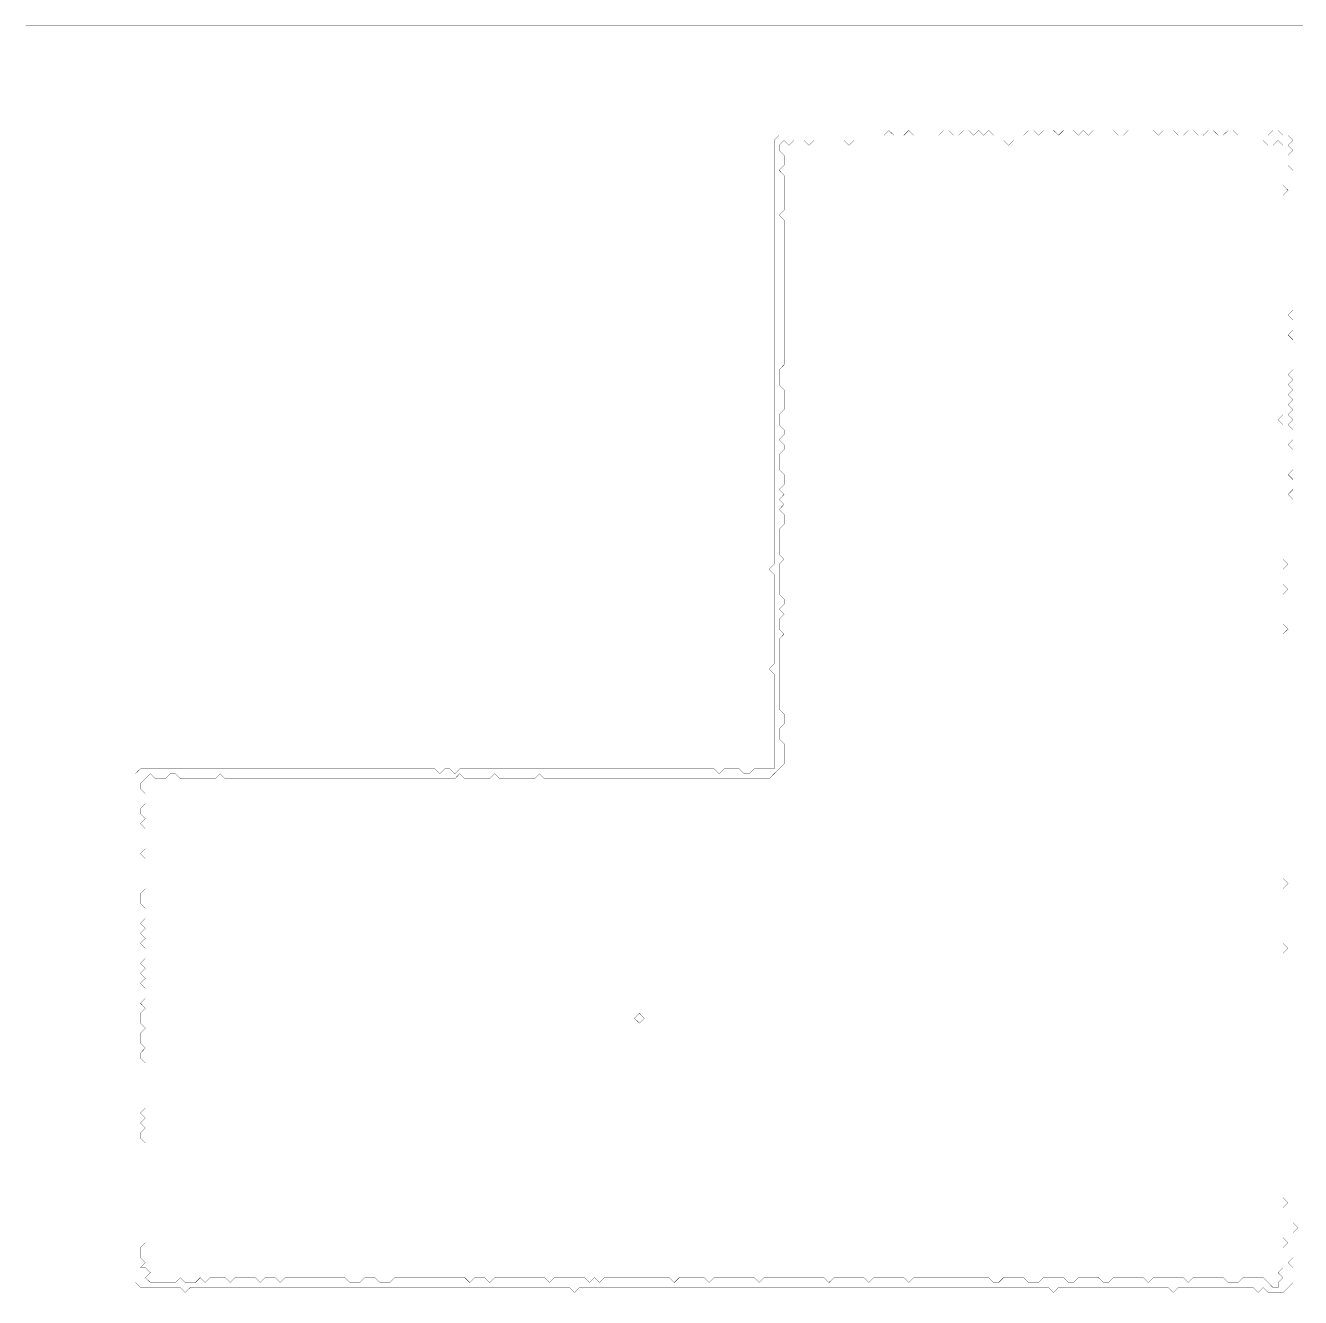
# Model space of a CAD drawing. Header units: metres. Extents: x 0 to 5132, y -5132 to 0.
# Drawn here: x 0 to 2566, y -2561 to 0 of the extents above; entities that cross this region are included whole.
import ezdxf

# ---------------------------------------------------------------- set-up
doc = ezdxf.new("R2010")
doc.units = ezdxf.units.M
doc.layers.add('conductor', color=1, linetype='Continuous')
doc.layers.add('substrate', color=5, linetype='Continuous')

msp = doc.modelspace()

# ---------------------------------------------------------------- linework, layer by layer
at = {"layer": 'conductor', "const_width": 0.5}
for points in [[(1526.5, -231), (1516.5, -241), (1516.5, -251.1), (1526.5, -261.1), (1526.5, -271.2), (1526.5, -281.2), (1516.5, -291.2), (1526.5, -301.3), (1526.5, -311.3), (1526.5, -321.4), (1526.5, -331.4), (1526.5, -341.5), (1526.5, -351.5), (1526.5, -361.5), (1526.5, -371.6), (1516.5, -381.6), (1526.5, -391.7), (1526.5, -401.7), (1526.5, -411.8), (1526.5, -421.8), (1526.5, -431.8), (1526.5, -441.9), (1526.5, -451.9), (1526.5, -462), (1526.5, -472), (1526.5, -482.1), (1526.5, -492.1), (1526.5, -502.1), (1526.5, -512.2), (1526.5, -522.2), (1526.5, -532.3), (1526.5, -542.3), (1526.5, -552.4), (1526.5, -562.4), (1526.5, -572.4), (1526.5, -582.5), (1526.5, -592.5), (1526.5, -602.6), (1526.5, -612.6), (1526.5, -622.7), (1526.5, -632.7), (1526.5, -642.8), (1526.5, -652.8), (1526.5, -662.8), (1526.5, -672.9), (1526.5, -682.9), (1516.5, -693), (1516.5, -703), (1516.5, -713.1), (1516.5, -723.1), (1526.5, -733.1), (1526.5, -743.2), (1526.5, -753.2), (1526.5, -763.3), (1526.5, -773.3), (1516.5, -783.4), (1516.5, -793.4), (1516.5, -803.4), (1526.5, -813.5), (1526.5, -823.5), (1516.5, -833.6), (1526.5, -843.6), (1526.5, -853.7), (1516.5, -863.7), (1516.5, -873.7), (1516.5, -883.8), (1516.5, -893.8), (1526.5, -903.9), (1526.5, -913.9), (1526.5, -924), (1516.5, -934), (1526.5, -944), (1516.5, -954.1), (1526.5, -964.1), (1516.5, -974.2), (1526.5, -984.2), (1526.5, -994.3), (1526.5, -1004.3), (1516.5, -1014.3), (1516.5, -1024.4), (1516.5, -1034.4), (1516.5, -1044.5), (1516.5, -1054.5), (1516.5, -1064.6), (1526.5, -1074.6), (1516.5, -1084.6), (1516.5, -1094.7), (1516.5, -1104.7), (1516.5, -1114.8), (1516.5, -1124.8), (1516.5, -1134.9), (1516.5, -1144.9), (1526.5, -1154.9), (1526.5, -1165), (1516.5, -1175), (1526.5, -1185.1), (1516.5, -1195.1), (1516.5, -1205.2), (1516.5, -1215.2), (1526.5, -1225.2), (1516.5, -1235.3), (1516.5, -1245.3), (1516.5, -1255.4), (1516.5, -1265.4), (1516.5, -1275.5), (1516.5, -1285.5), (1516.5, -1295.5), (1516.5, -1305.6), (1516.5, -1315.6), (1516.5, -1325.7), (1516.5, -1335.7), (1516.5, -1345.8), (1516.5, -1355.8), (1516.5, -1365.8), (1516.5, -1375.9), (1526.5, -1385.9), (1526.5, -1396), (1526.5, -1406), (1516.5, -1416.1), (1516.5, -1426.1), (1516.5, -1436.1), (1526.5, -1446.2), (1526.5, -1456.2), (1526.5, -1466.3), (1526.5, -1476.3), (1526.5, -1486.4), (1516.5, -1496.4), (1506.4, -1506.4), (1496.4, -1516.5), (1486.4, -1516.5), (1476.3, -1516.5), (1466.3, -1516.5), (1456.2, -1516.5), (1446.2, -1516.5), (1436.1, -1516.5), (1426.1, -1516.5), (1416.1, -1516.5), (1406, -1516.5), (1396, -1516.5), (1385.9, -1516.5), (1375.9, -1516.5), (1365.8, -1516.5), (1355.8, -1516.5), (1345.8, -1516.5), (1335.7, -1516.5), (1325.7, -1516.5), (1315.6, -1516.5), (1305.6, -1516.5), (1295.5, -1516.5), (1285.5, -1516.5), (1275.5, -1516.5), (1265.4, -1516.5), (1255.4, -1516.5), (1245.3, -1516.5), (1235.3, -1516.5), (1225.2, -1516.5), (1215.2, -1516.5), (1205.2, -1516.5), (1195.1, -1516.5), (1185.1, -1516.5), (1175, -1516.5), (1165, -1516.5), (1154.9, -1516.5), (1144.9, -1516.5), (1134.9, -1516.5), (1124.8, -1516.5), (1114.8, -1516.5), (1104.7, -1516.5), (1094.7, -1516.5), (1084.6, -1516.5), (1074.6, -1516.5), (1064.6, -1516.5), (1054.5, -1516.5), (1044.5, -1516.5), (1034.4, -1506.4), (1024.4, -1516.5), (1014.3, -1516.5), (1004.3, -1516.5), (994.3, -1516.5), (984.2, -1516.5), (974.2, -1516.5), (964.1, -1516.5), (954.1, -1516.5), (944, -1506.4), (934, -1516.5), (924, -1516.5), (913.9, -1516.5), (903.9, -1516.5), (893.8, -1516.5), (883.8, -1516.5), (873.7, -1506.4), (863.7, -1516.5), (853.7, -1516.5), (843.6, -1516.5), (833.6, -1516.5), (823.5, -1516.5), (813.5, -1516.5), (803.4, -1516.5), (793.4, -1516.5), (783.4, -1516.5), (773.3, -1516.5), (763.3, -1516.5), (753.2, -1516.5), (743.2, -1516.5), (733.1, -1516.5), (723.1, -1516.5), (713.1, -1516.5), (703, -1516.5), (693, -1516.5), (682.9, -1516.5), (672.9, -1516.5), (662.8, -1516.5), (652.8, -1516.5), (642.8, -1516.5), (632.7, -1516.5), (622.7, -1516.5), (612.6, -1516.5), (602.6, -1516.5), (592.5, -1516.5), (582.5, -1516.5), (572.4, -1516.5), (562.4, -1516.5), (552.4, -1516.5), (542.3, -1516.5), (532.3, -1516.5), (522.2, -1516.5), (512.2, -1516.5), (502.1, -1516.5), (492.1, -1516.5), (482.1, -1516.5), (472, -1516.5), (462, -1516.5), (451.9, -1516.5), (441.9, -1516.5), (431.8, -1516.5), (421.8, -1516.5), (411.8, -1516.5), (401.7, -1516.5), (391.7, -1506.4), (381.6, -1516.5), (371.6, -1516.5), (361.5, -1516.5), (351.5, -1516.5), (341.5, -1516.5), (331.4, -1516.5), (321.4, -1516.5), (311.3, -1516.5), (301.3, -1506.4), (291.2, -1506.4), (281.2, -1516.5), (271.2, -1516.5), (261.1, -1516.5), (251.1, -1506.4), (241, -1516.5), (231, -1526.5), (231, -1536.6), (241, -1546.6), (241, -1556.7), (241, -1566.7), (231, -1576.7), (231, -1586.8), (241, -1596.8), (231, -1606.9), (241, -1616.9), (241, -1627), (241, -1637), (241, -1647), (241, -1657.1), (231, -1667.1), (241, -1677.2), (241, -1687.2), (241, -1697.3), (241, -1707.3), (241, -1717.3), (241, -1727.4), (241, -1737.4), (231, -1747.5), (231, -1757.5), (231, -1767.6), (241, -1777.6), (241, -1787.6), (241, -1797.7), (231, -1807.7), (241, -1817.8), (231, -1827.8), (241, -1837.9), (231, -1847.9), (241, -1857.9), (241, -1868), (241, -1878), (231, -1888.1), (241, -1898.1), (231, -1908.2), (241, -1918.2), (231, -1928.2), (241, -1938.3), (241, -1948.3), (241, -1958.4), (231, -1968.4), (241, -1978.5), (231, -1988.5), (231, -1998.6), (231, -2008.6), (241, -2018.6), (231, -2028.7), (231, -2038.7), (231, -2048.8), (241, -2058.8), (231, -2068.9), (231, -2078.9), (241, -2088.9), (241, -2099), (241, -2109), (241, -2119.1), (241, -2129.1), (241, -2139.2), (241, -2149.2), (241, -2159.2), (241, -2169.3), (241, -2179.3), (231, -2189.4), (241, -2199.4), (231, -2209.5), (241, -2219.5), (231, -2229.5), (231, -2239.6), (241, -2249.6), (241, -2259.7), (241, -2269.7), (241, -2279.8), (241, -2289.8), (241, -2299.8), (241, -2309.9), (241, -2319.9), (241, -2330), (241, -2340), (241, -2350.1), (241, -2360.1), (241, -2370.1), (241, -2380.2), (241, -2390.2), (241, -2400.3), (241, -2410.3), (241, -2420.4), (241, -2430.4), (241, -2440.4), (241, -2450.5), (231, -2460.5), (231, -2470.6), (231, -2480.6), (241, -2490.7), (231, -2500.7), (241, -2500.7), (251.1, -2510.7), (241, -2520.8), (251.1, -2530.8), (261.1, -2530.8), (271.2, -2530.8), (281.2, -2530.8), (291.2, -2530.8), (301.3, -2530.8), (311.3, -2520.8), (321.4, -2530.8), (331.4, -2530.8), (341.5, -2530.8), (351.5, -2520.8), (361.5, -2530.8), (371.6, -2520.8), (381.6, -2520.8), (391.7, -2520.8), (401.7, -2520.8), (411.8, -2530.8), (421.8, -2520.8), (431.8, -2520.8), (441.9, -2520.8), (451.9, -2520.8), (462, -2520.8), (472, -2530.8), (482.1, -2520.8), (492.1, -2520.8), (502.1, -2520.8), (512.2, -2530.8), (522.2, -2520.8), (532.3, -2520.8), (542.3, -2520.8), (552.4, -2520.8), (562.4, -2520.8), (572.4, -2520.8), (582.5, -2520.8), (592.5, -2520.8), (602.6, -2520.8), (612.6, -2520.8), (622.7, -2520.8), (632.7, -2520.8), (642.8, -2520.8), (652.8, -2530.8), (662.8, -2530.8), (672.9, -2530.8), (682.9, -2520.8), (693, -2520.8), (703, -2520.8), (713.1, -2530.8), (723.1, -2530.8), (733.1, -2530.8), (743.2, -2520.8), (753.2, -2520.8), (763.3, -2520.8), (773.3, -2520.8), (783.4, -2520.8), (793.4, -2520.8), (803.4, -2520.8), (813.5, -2520.8), (823.5, -2520.8), (833.6, -2520.8), (843.6, -2520.8), (853.7, -2520.8), (863.7, -2520.8), (873.7, -2520.8), (883.8, -2520.8), (893.8, -2530.8), (903.9, -2520.8), (913.9, -2520.8), (924, -2520.8), (934, -2530.8), (944, -2520.8), (954.1, -2520.8), (964.1, -2520.8), (974.2, -2520.8), (984.2, -2520.8), (994.3, -2520.8), (1004.3, -2520.8), (1014.3, -2520.8), (1024.4, -2520.8), (1034.4, -2520.8), (1044.5, -2520.8), (1054.5, -2530.8), (1064.6, -2520.8), (1074.6, -2520.8), (1084.6, -2520.8), (1094.7, -2520.8), (1104.7, -2520.8), (1114.8, -2520.8), (1124.8, -2520.8), (1134.9, -2530.8), (1144.9, -2520.8), (1154.9, -2530.8), (1165, -2520.8), (1175, -2520.8), (1185.1, -2520.8), (1195.1, -2520.8), (1205.2, -2520.8), (1215.2, -2520.8), (1225.2, -2520.8), (1235.3, -2520.8), (1245.3, -2520.8), (1255.4, -2520.8), (1265.4, -2520.8), (1275.5, -2520.8), (1285.5, -2520.8), (1295.5, -2520.8), (1305.6, -2530.8), (1315.6, -2520.8), (1325.7, -2520.8), (1335.7, -2520.8), (1345.8, -2520.8), (1355.8, -2520.8), (1365.8, -2520.8), (1375.9, -2530.8), (1385.9, -2520.8), (1396, -2520.8), (1406, -2520.8), (1416.1, -2520.8), (1426.1, -2520.8), (1436.1, -2520.8), (1446.2, -2520.8), (1456.2, -2520.8), (1466.3, -2520.8), (1476.3, -2530.8), (1486.4, -2520.8), (1496.4, -2520.8), (1506.4, -2520.8), (1516.5, -2520.8), (1526.5, -2520.8), (1536.6, -2520.8), (1546.6, -2520.8), (1556.7, -2520.8), (1566.7, -2520.8), (1576.7, -2520.8), (1586.8, -2520.8), (1596.8, -2520.8), (1606.9, -2520.8), (1616.9, -2530.8), (1627, -2520.8), (1637, -2520.8), (1647, -2520.8), (1657.1, -2520.8), (1667.1, -2520.8), (1677.2, -2520.8), (1687.2, -2520.8), (1697.3, -2530.8), (1707.3, -2520.8), (1717.3, -2520.8), (1727.4, -2520.8), (1737.4, -2520.8), (1747.5, -2520.8), (1757.5, -2520.8), (1767.6, -2520.8), (1777.6, -2530.8), (1787.6, -2520.8), (1797.7, -2520.8), (1807.7, -2520.8), (1817.8, -2520.8), (1827.8, -2520.8), (1837.9, -2520.8), (1847.9, -2520.8), (1857.9, -2520.8), (1868, -2520.8), (1878, -2520.8), (1888.1, -2520.8), (1898.1, -2520.8), (1908.2, -2520.8), (1918.2, -2520.8), (1928.2, -2520.8), (1938.3, -2520.8), (1948.3, -2530.8), (1958.4, -2530.8), (1968.4, -2520.8), (1978.5, -2520.8), (1988.5, -2520.8), (1998.6, -2520.8), (2008.6, -2520.8), (2018.6, -2530.8), (2028.7, -2530.8), (2038.7, -2530.8), (2048.8, -2520.8), (2058.8, -2520.8), (2068.9, -2520.8), (2078.9, -2520.8), (2088.9, -2520.8), (2099, -2530.8), (2109, -2530.8), (2119.1, -2520.8), (2129.1, -2520.8), (2139.2, -2520.8), (2149.2, -2520.8), (2159.2, -2520.8), (2169.3, -2530.8), (2179.3, -2530.8), (2189.4, -2520.8), (2199.4, -2520.8), (2209.5, -2520.8), (2219.5, -2520.8), (2229.5, -2520.8), (2239.6, -2520.8), (2249.6, -2520.8), (2259.7, -2530.8), (2269.7, -2520.8), (2279.8, -2520.8), (2289.8, -2520.8), (2299.8, -2520.8), (2309.9, -2520.8), (2319.9, -2520.8), (2330, -2520.8), (2340, -2530.8), (2350.1, -2520.8), (2360.1, -2520.8), (2370.1, -2520.8), (2380.2, -2520.8), (2390.2, -2520.8), (2400.3, -2520.8), (2410.3, -2520.8), (2420.4, -2530.8), (2430.4, -2530.8), (2440.4, -2530.8), (2450.5, -2520.8), (2460.5, -2520.8), (2470.6, -2520.8), (2480.6, -2520.8), (2490.7, -2520.8), (2500.7, -2530.8), (2510.7, -2540.9), (2520.8, -2540.9), (2520.8, -2530.8), (2530.8, -2520.8), (2520.8, -2510.7), (2530.8, -2500.7), (2530.8, -2490.7), (2530.8, -2480.6), (2530.8, -2470.6), (2530.8, -2460.5), (2540.9, -2450.5), (2530.8, -2440.4), (2530.8, -2430.4), (2530.8, -2420.4), (2530.8, -2410.3), (2530.8, -2400.3), (2530.8, -2390.2), (2530.8, -2380.2), (2540.9, -2370.1), (2530.8, -2360.1), (2530.8, -2350.1), (2530.8, -2340), (2530.8, -2330), (2530.8, -2319.9), (2530.8, -2309.9), (2530.8, -2299.8), (2530.8, -2289.8), (2530.8, -2279.8), (2530.8, -2269.7), (2530.8, -2259.7), (2530.8, -2249.6), (2530.8, -2239.6), (2530.8, -2229.5), (2530.8, -2219.5), (2530.8, -2209.5), (2530.8, -2199.4), (2530.8, -2189.4), (2530.8, -2179.3), (2530.8, -2169.3), (2530.8, -2159.2), (2530.8, -2149.2), (2530.8, -2139.2), (2530.8, -2129.1), (2530.8, -2119.1), (2530.8, -2109), (2530.8, -2099), (2530.8, -2088.9), (2530.8, -2078.9), (2530.8, -2068.9), (2530.8, -2058.8), (2530.8, -2048.8), (2530.8, -2038.7), (2530.8, -2028.7), (2530.8, -2018.6), (2530.8, -2008.6), (2530.8, -1998.6), (2530.8, -1988.5), (2530.8, -1978.5), (2530.8, -1968.4), (2530.8, -1958.4), (2530.8, -1948.3), (2530.8, -1938.3), (2530.8, -1928.2), (2530.8, -1918.2), (2530.8, -1908.2), (2530.8, -1898.1), (2530.8, -1888.1), (2530.8, -1878), (2530.8, -1868), (2540.9, -1857.9), (2530.8, -1847.9), (2530.8, -1837.9), (2530.8, -1827.8), (2530.8, -1817.8), (2530.8, -1807.7), (2530.8, -1797.7), (2530.8, -1787.6), (2530.8, -1777.6), (2530.8, -1767.6), (2530.8, -1757.5), (2530.8, -1747.5), (2530.8, -1737.4), (2540.9, -1727.4), (2530.8, -1717.3), (2530.8, -1707.3), (2530.8, -1697.3), (2530.8, -1687.2), (2530.8, -1677.2), (2530.8, -1667.1), (2530.8, -1657.1), (2530.8, -1647), (2530.8, -1637), (2530.8, -1627), (2530.8, -1616.9), (2530.8, -1606.9), (2530.8, -1596.8), (2530.8, -1586.8), (2530.8, -1576.7), (2530.8, -1566.7), (2530.8, -1556.7), (2530.8, -1546.6), (2530.8, -1536.6), (2530.8, -1526.5), (2530.8, -1516.5), (2530.8, -1506.4), (2530.8, -1496.4), (2530.8, -1486.4), (2530.8, -1476.3), (2530.8, -1466.3), (2530.8, -1456.2), (2530.8, -1446.2), (2530.8, -1436.1), (2530.8, -1426.1), (2530.8, -1416.1), (2530.8, -1406), (2530.8, -1396), (2530.8, -1385.9), (2530.8, -1375.9), (2530.8, -1365.8), (2530.8, -1355.8), (2530.8, -1345.8), (2530.8, -1335.7), (2530.8, -1325.7), (2530.8, -1315.6), (2530.8, -1305.6), (2530.8, -1295.5), (2530.8, -1285.5), (2530.8, -1275.5), (2530.8, -1265.4), (2530.8, -1255.4), (2530.8, -1245.3), (2530.8, -1235.3), (2530.8, -1225.2), (2540.9, -1215.2), (2530.8, -1205.2), (2530.8, -1195.1), (2530.8, -1185.1), (2530.8, -1175), (2530.8, -1165), (2530.8, -1154.9), (2530.8, -1144.9), (2540.9, -1134.9), (2530.8, -1124.8), (2530.8, -1114.8), (2530.8, -1104.7), (2530.8, -1094.7), (2540.9, -1084.6), (2530.8, -1074.6), (2530.8, -1064.6), (2530.8, -1054.5), (2530.8, -1044.5), (2530.8, -1034.4), (2530.8, -1024.4), (2530.8, -1014.3), (2530.8, -1004.3), (2530.8, -994.3), (2530.8, -984.2), (2530.8, -974.2), (2530.8, -964.1), (2530.8, -954.1), (2530.8, -944), (2530.8, -934), (2530.8, -924), (2530.8, -913.9), (2530.8, -903.9), (2530.8, -893.8), (2530.8, -883.8), (2530.8, -873.7), (2530.8, -863.7), (2530.8, -853.7), (2530.8, -843.6), (2530.8, -833.6), (2530.8, -823.5), (2530.8, -813.5), (2530.8, -803.4), (2520.8, -793.4), (2530.8, -783.4), (2530.8, -773.3), (2530.8, -763.3), (2530.8, -753.2), (2530.8, -743.2), (2530.8, -733.1), (2530.8, -723.1), (2530.8, -713.1), (2530.8, -703), (2530.8, -693), (2530.8, -682.9), (2530.8, -672.9), (2530.8, -662.8), (2530.8, -652.8), (2530.8, -642.8), (2530.8, -632.7), (2530.8, -622.7), (2530.8, -612.6), (2530.8, -602.6), (2530.8, -592.5), (2530.8, -582.5), (2530.8, -572.4), (2530.8, -562.4), (2530.8, -552.4), (2530.8, -542.3), (2530.8, -532.3), (2530.8, -522.2), (2530.8, -512.2), (2530.8, -502.1), (2530.8, -492.1), (2530.8, -482.1), (2530.8, -472), (2530.8, -462), (2530.8, -451.9), (2530.8, -441.9), (2530.8, -431.8), (2530.8, -421.8), (2530.8, -411.8), (2530.8, -401.7), (2530.8, -391.7), (2530.8, -381.6), (2530.8, -371.6), (2530.8, -361.5), (2530.8, -351.5), (2530.8, -341.5), (2540.9, -331.4), (2530.8, -321.4), (2530.8, -311.3), (2530.8, -301.3), (2530.8, -291.2), (2530.8, -281.2), (2530.8, -271.2), (2530.8, -261.1), (2530.8, -251.1), (2530.8, -241), (2520.8, -231), (2510.7, -241), (2500.7, -241), (2490.7, -231), (2480.6, -231), (2470.6, -231), (2460.5, -231), (2450.5, -231), (2440.4, -231), (2430.4, -231), (2420.4, -231), (2410.3, -231), (2400.3, -231), (2390.2, -231), (2380.2, -231), (2370.1, -231), (2360.1, -231), (2350.1, -231), (2340, -231), (2330, -231), (2319.9, -231), (2309.9, -231), (2299.8, -231), (2289.8, -231), (2279.8, -231), (2269.7, -231), (2259.7, -231), (2249.6, -231), (2239.6, -231), (2229.5, -231), (2219.5, -231), (2209.5, -231), (2199.4, -231), (2189.4, -231), (2179.3, -231), (2169.3, -231), (2159.2, -231), (2149.2, -231), (2139.2, -231), (2129.1, -231), (2119.1, -231), (2109, -231), (2099, -231), (2088.9, -231), (2078.9, -231), (2068.9, -231), (2058.8, -231), (2048.8, -231), (2038.7, -231), (2028.7, -231), (2018.6, -231), (2008.6, -231), (1998.6, -231), (1988.5, -231), (1978.5, -241), (1968.4, -231), (1958.4, -231), (1948.3, -231), (1938.3, -231), (1928.2, -231), (1918.2, -231), (1908.2, -231), (1898.1, -231), (1888.1, -231), (1878, -231), (1868, -231), (1857.9, -231), (1847.9, -231), (1837.9, -231), (1827.8, -231), (1817.8, -231), (1807.7, -231), (1797.7, -231), (1787.6, -231), (1777.6, -231), (1767.6, -231), (1757.5, -231), (1747.5, -231), (1737.4, -231), (1727.4, -231), (1717.3, -231), (1707.3, -231), (1697.3, -231), (1687.2, -231), (1677.2, -231), (1667.1, -231), (1657.1, -241), (1647, -231), (1637, -231), (1627, -231), (1616.9, -231), (1606.9, -231), (1596.8, -231), (1586.8, -231), (1576.7, -241), (1566.7, -231), (1556.7, -231), (1546.6, -231), (1536.6, -241)], [(1225.2, -1998.6), (1235.3, -1988.5), (1245.3, -1998.6), (1235.3, -2008.6)]]:
    msp.add_lwpolyline(points, close=True, dxfattribs=at)
at = {"layer": 'substrate', "const_width": 0.5}
msp.add_lwpolyline([(2571, 0), (2561, 0), (2550.9, 0), (2540.9, 0), (2530.8, 0), (2520.8, 0), (2510.7, 0), (2500.7, 0), (2490.7, 0), (2480.6, 0), (2470.6, 0), (2460.5, 0), (2450.5, 0), (2440.4, 0), (2430.4, 0), (2420.4, 0), (2410.3, 0), (2400.3, 0), (2390.2, 0), (2380.2, 0), (2370.1, 0), (2360.1, 0), (2350.1, 0), (2340, 0), (2330, 0), (2319.9, 0), (2309.9, 0), (2299.8, 0), (2289.8, 0), (2279.8, 0), (2269.7, 0), (2259.7, 0), (2249.6, 0), (2239.6, 0), (2229.5, 0), (2219.5, 0), (2209.5, 0), (2199.4, 0), (2189.4, 0), (2179.3, 0), (2169.3, 0), (2159.2, 0), (2149.2, 0), (2139.2, 0), (2129.1, 0), (2119.1, 0), (2109, 0), (2099, 0), (2088.9, 0), (2078.9, 0), (2068.9, 0), (2058.8, 0), (2048.8, 0), (2038.7, 0), (2028.7, 0), (2018.6, 0), (2008.6, 0), (1998.6, 0), (1988.5, 0), (1978.5, 0), (1968.4, 0), (1958.4, 0), (1948.3, 0), (1938.3, 0), (1928.2, 0), (1918.2, 0), (1908.2, 0), (1898.1, 0), (1888.1, 0), (1878, 0), (1868, 0), (1857.9, 0), (1847.9, 0), (1837.9, 0), (1827.8, 0), (1817.8, 0), (1807.7, 0), (1797.7, 0), (1787.6, 0), (1777.6, 0), (1767.6, 0), (1757.5, 0), (1747.5, 0), (1737.4, 0), (1727.4, 0), (1717.3, 0), (1707.3, 0), (1697.3, 0), (1687.2, 0), (1677.2, 0), (1667.1, 0), (1657.1, 0), (1647, 0), (1637, 0), (1627, 0), (1616.9, 0), (1606.9, 0), (1596.8, 0), (1586.8, 0), (1576.7, 0), (1566.7, 0), (1556.7, 0), (1546.6, 0), (1536.6, 0), (1526.5, 0), (1516.5, 0), (1506.4, 0), (1496.4, 0), (1486.4, 0), (1476.3, 0), (1466.3, 0), (1456.2, 0), (1446.2, 0), (1436.1, 0), (1426.1, 0), (1416.1, 0), (1406, 0), (1396, 0), (1385.9, 0), (1375.9, 0), (1365.8, 0), (1355.8, 0), (1345.8, 0), (1335.7, 0), (1325.7, 0), (1315.6, 0), (1305.6, 0), (1295.5, 0), (1285.5, 0), (1275.5, 0), (1265.4, 0), (1255.4, 0), (1245.3, 0), (1235.3, 0), (1225.2, 0), (1215.2, 0), (1205.2, 0), (1195.1, 0), (1185.1, 0), (1175, 0), (1165, 0), (1154.9, 0), (1144.9, 0), (1134.9, 0), (1124.8, 0), (1114.8, 0), (1104.7, 0), (1094.7, 0), (1084.6, 0), (1074.6, 0), (1064.6, 0), (1054.5, 0), (1044.5, 0), (1034.4, 0), (1024.4, 0), (1014.3, 0), (1004.3, 0), (994.3, 0), (984.2, 0), (974.2, 0), (964.1, 0), (954.1, 0), (944, 0), (934, 0), (924, 0), (913.9, 0), (903.9, 0), (893.8, 0), (883.8, 0), (873.7, 0), (863.7, 0), (853.7, 0), (843.6, 0), (833.6, 0), (823.5, 0), (813.5, 0), (803.4, 0), (793.4, 0), (783.4, 0), (773.3, 0), (763.3, 0), (753.2, 0), (743.2, 0), (733.1, 0), (723.1, 0), (713.1, 0), (703, 0), (693, 0), (682.9, 0), (672.9, 0), (662.8, 0), (652.8, 0), (642.8, 0), (632.7, 0), (622.7, 0), (612.6, 0), (602.6, 0), (592.5, 0), (582.5, 0), (572.4, 0), (562.4, 0), (552.4, 0), (542.3, 0), (532.3, 0), (522.2, 0), (512.2, 0), (502.1, 0), (492.1, 0), (482.1, 0), (472, 0), (462, 0), (451.9, 0), (441.9, 0), (431.8, 0), (421.8, 0), (411.8, 0), (401.7, 0), (391.7, 0), (381.6, 0), (371.6, 0), (361.5, 0), (351.5, 0), (341.5, 0), (331.4, 0), (321.4, 0), (311.3, 0), (301.3, 0), (291.2, 0), (281.2, 0), (271.2, 0), (261.1, 0), (251.1, 0), (241, 0), (231, 0), (220.9, 0), (210.9, 0), (200.9, 0), (190.8, 0), (180.8, 0), (170.7, 0), (160.7, 0), (150.6, 0), (140.6, 0), (130.6, 0), (120.5, 0), (110.5, 0), (100.4, 0), (90.4, 0), (80.3, 0), (70.3, 0), (60.3, 0), (50.2, 0), (40.2, 0), (30.1, 0), (20.1, 0), (10, 0), (0, 0), (0, -10), (0, -20.1), (0, -30.1), (0, -40.2), (0, -50.2), (0, -60.3), (0, -70.3), (0, -80.3), (0, -90.4), (0, -100.4), (0, -110.5), (0, -120.5), (0, -130.6), (0, -140.6), (0, -150.6), (0, -160.7), (0, -170.7), (0, -180.8), (0, -190.8), (0, -200.9), (0, -210.9), (0, -220.9), (0, -231), (0, -241), (0, -251.1), (0, -261.1), (0, -271.2), (0, -281.2), (0, -291.2), (0, -301.3), (0, -311.3), (0, -321.4), (0, -331.4), (0, -341.5), (0, -351.5), (0, -361.5), (0, -371.6), (0, -381.6), (0, -391.7), (0, -401.7), (0, -411.8), (0, -421.8), (0, -431.8), (0, -441.9), (0, -451.9), (0, -462), (0, -472), (0, -482.1), (0, -492.1), (0, -502.1), (0, -512.2), (0, -522.2), (0, -532.3), (0, -542.3), (0, -552.4), (0, -562.4), (0, -572.4), (0, -582.5), (0, -592.5), (0, -602.6), (0, -612.6), (0, -622.7), (0, -632.7), (0, -642.8), (0, -652.8), (0, -662.8), (0, -672.9), (0, -682.9), (0, -693), (0, -703), (0, -713.1), (0, -723.1), (0, -733.1), (0, -743.2), (0, -753.2), (0, -763.3), (0, -773.3), (0, -783.4), (0, -793.4), (0, -803.4), (0, -813.5), (0, -823.5), (0, -833.6), (0, -843.6), (0, -853.7), (0, -863.7), (0, -873.7), (0, -883.8), (0, -893.8), (0, -903.9), (0, -913.9), (0, -924), (0, -934), (0, -944), (0, -954.1), (0, -964.1), (0, -974.2), (0, -984.2), (0, -994.3), (0, -1004.3), (0, -1014.3), (0, -1024.4), (0, -1034.4), (0, -1044.5), (0, -1054.5), (0, -1064.6), (0, -1074.6), (0, -1084.6), (0, -1094.7), (0, -1104.7), (0, -1114.8), (0, -1124.8), (0, -1134.9), (0, -1144.9), (0, -1154.9), (0, -1165), (0, -1175), (0, -1185.1), (0, -1195.1), (0, -1205.2), (0, -1215.2), (0, -1225.2), (0, -1235.3), (0, -1245.3), (0, -1255.4), (0, -1265.4), (0, -1275.5), (0, -1285.5), (0, -1295.5), (0, -1305.6), (0, -1315.6), (0, -1325.7), (0, -1335.7), (0, -1345.8), (0, -1355.8), (0, -1365.8), (0, -1375.9), (0, -1385.9), (0, -1396), (0, -1406), (0, -1416.1), (0, -1426.1), (0, -1436.1), (0, -1446.2), (0, -1456.2), (0, -1466.3), (0, -1476.3), (0, -1486.4), (0, -1496.4), (0, -1506.4), (0, -1516.5), (0, -1526.5), (0, -1536.6), (0, -1546.6), (0, -1556.7), (0, -1566.7), (0, -1576.7), (0, -1586.8), (0, -1596.8), (0, -1606.9), (0, -1616.9), (0, -1627), (0, -1637), (0, -1647), (0, -1657.1), (0, -1667.1), (0, -1677.2), (0, -1687.2), (0, -1697.3), (0, -1707.3), (0, -1717.3), (0, -1727.4), (0, -1737.4), (0, -1747.5), (0, -1757.5), (0, -1767.6), (0, -1777.6), (0, -1787.6), (0, -1797.7), (0, -1807.7), (0, -1817.8), (0, -1827.8), (0, -1837.9), (0, -1847.9), (0, -1857.9), (0, -1868), (0, -1878), (0, -1888.1), (0, -1898.1), (0, -1908.2), (0, -1918.2), (0, -1928.2), (0, -1938.3), (0, -1948.3), (0, -1958.4), (0, -1968.4), (0, -1978.5), (0, -1988.5), (0, -1998.6), (0, -2008.6), (0, -2018.6), (0, -2028.7), (0, -2038.7), (0, -2048.8), (0, -2058.8), (0, -2068.9), (0, -2078.9), (0, -2088.9), (0, -2099), (0, -2109), (0, -2119.1), (0, -2129.1), (0, -2139.2), (0, -2149.2), (0, -2159.2), (0, -2169.3), (0, -2179.3), (0, -2189.4), (0, -2199.4), (0, -2209.5), (0, -2219.5), (0, -2229.5), (0, -2239.6), (0, -2249.6), (0, -2259.7), (0, -2269.7), (0, -2279.8), (0, -2289.8), (0, -2299.8), (0, -2309.9), (0, -2319.9), (0, -2330), (0, -2340), (0, -2350.1), (0, -2360.1), (0, -2370.1), (0, -2380.2), (0, -2390.2), (0, -2400.3), (0, -2410.3), (0, -2420.4), (0, -2430.4), (0, -2440.4), (0, -2450.5), (0, -2460.5), (0, -2470.6), (0, -2480.6), (0, -2490.7), (0, -2500.7), (0, -2510.7), (0, -2520.8), (0, -2530.8), (0, -2540.9), (0, -2550.9), (0, -2561), (0, -2571)], dxfattribs=at)
for points in [[(1727.4, -220.9), (1737.4, -210.9), (1747.5, -220.9), (1757.5, -220.9), (1767.6, -220.9), (1777.6, -210.9), (1787.6, -220.9), (1797.7, -220.9), (1807.7, -220.9), (1817.8, -220.9), (1827.8, -220.9), (1837.9, -220.9), (1847.9, -210.9), (1857.9, -210.9), (1868, -220.9), (1878, -220.9), (1888.1, -210.9), (1898.1, -210.9), (1908.2, -220.9), (1918.2, -210.9), (1928.2, -220.9), (1938.3, -210.9), (1948.3, -220.9), (1958.4, -220.9), (1968.4, -220.9), (1978.5, -220.9), (1988.5, -220.9), (1998.6, -220.9), (2008.6, -220.9), (2018.6, -210.9), (2028.7, -210.9), (2038.7, -220.9), (2048.8, -210.9), (2058.8, -210.9), (2068.9, -210.9), (2078.9, -220.9), (2088.9, -210.9), (2099, -210.9), (2109, -210.9), (2119.1, -220.9), (2129.1, -210.9), (2139.2, -220.9), (2149.2, -210.9), (2159.2, -210.9), (2169.3, -210.9), (2179.3, -210.9), (2189.4, -210.9), (2199.4, -220.9), (2209.5, -220.9), (2219.5, -210.9), (2229.5, -210.9), (2239.6, -210.9), (2249.6, -210.9), (2259.7, -210.9), (2269.7, -210.9), (2279.8, -220.9), (2289.8, -210.9), (2299.8, -210.9), (2309.9, -210.9), (2319.9, -220.9), (2330, -220.9), (2340, -210.9), (2350.1, -210.9), (2360.1, -220.9), (2370.1, -220.9), (2380.2, -210.9), (2390.2, -210.9), (2400.3, -220.9), (2410.3, -220.9), (2420.4, -210.9), (2430.4, -210.9), (2440.4, -220.9), (2450.5, -220.9), (2460.5, -220.9), (2470.6, -220.9), (2480.6, -220.9), (2490.7, -220.9), (2500.7, -220.9), (2510.7, -210.9), (2520.8, -210.9), (2530.8, -220.9), (2540.9, -220.9), (2550.9, -231), (2540.9, -241), (2550.9, -251.1), (2540.9, -261.1), (2540.9, -271.2), (2540.9, -281.2), (2550.9, -291.2), (2550.9, -301.3), (2550.9, -311.3), (2550.9, -321.4), (2550.9, -331.4), (2550.9, -341.5), (2550.9, -351.5), (2550.9, -361.5), (2550.9, -371.6), (2550.9, -381.6), (2550.9, -391.7), (2550.9, -401.7), (2550.9, -411.8), (2550.9, -421.8), (2550.9, -431.8), (2550.9, -441.9), (2550.9, -451.9), (2550.9, -462), (2550.9, -472), (2550.9, -482.1), (2550.9, -492.1), (2550.9, -502.1), (2550.9, -512.2), (2550.9, -522.2), (2550.9, -532.3), (2550.9, -542.3), (2550.9, -552.4), (2550.9, -562.4), (2550.9, -572.4), (2540.9, -582.5), (2550.9, -592.5), (2550.9, -602.6), (2550.9, -612.6), (2540.9, -622.7), (2550.9, -632.7), (2550.9, -642.8), (2550.9, -652.8), (2550.9, -662.8), (2550.9, -672.9), (2550.9, -682.9), (2550.9, -693), (2540.9, -703), (2550.9, -713.1), (2540.9, -723.1), (2550.9, -733.1), (2540.9, -743.2), (2550.9, -753.2), (2540.9, -763.3), (2550.9, -773.3), (2540.9, -783.4), (2550.9, -793.4), (2540.9, -803.4), (2550.9, -813.5), (2550.9, -823.5), (2550.9, -833.6), (2540.9, -843.6), (2550.9, -853.7), (2550.9, -863.7), (2550.9, -873.7), (2550.9, -883.8), (2550.9, -893.8), (2540.9, -903.9), (2550.9, -913.9), (2550.9, -924), (2550.9, -934), (2540.9, -944), (2550.9, -954.1), (2550.9, -964.1), (2550.9, -974.2), (2550.9, -984.2), (2550.9, -994.3), (2550.9, -1004.3), (2550.9, -1014.3), (2550.9, -1024.4), (2550.9, -1034.4), (2550.9, -1044.5), (2550.9, -1054.5), (2550.9, -1064.6), (2550.9, -1074.6), (2550.9, -1084.6), (2550.9, -1094.7), (2550.9, -1104.7), (2550.9, -1114.8), (2550.9, -1124.8), (2550.9, -1134.9), (2550.9, -1144.9), (2550.9, -1154.9), (2550.9, -1165), (2550.9, -1175), (2550.9, -1185.1), (2550.9, -1195.1), (2550.9, -1205.2), (2550.9, -1215.2), (2550.9, -1225.2), (2550.9, -1235.3), (2550.9, -1245.3), (2550.9, -1255.4), (2550.9, -1265.4), (2550.9, -1275.5), (2550.9, -1285.5), (2550.9, -1295.5), (2550.9, -1305.6), (2550.9, -1315.6), (2550.9, -1325.7), (2550.9, -1335.7), (2550.9, -1345.8), (2550.9, -1355.8), (2550.9, -1365.8), (2550.9, -1375.9), (2550.9, -1385.9), (2550.9, -1396), (2550.9, -1406), (2550.9, -1416.1), (2550.9, -1426.1), (2550.9, -1436.1), (2550.9, -1446.2), (2550.9, -1456.2), (2550.9, -1466.3), (2550.9, -1476.3), (2550.9, -1486.4), (2550.9, -1496.4), (2550.9, -1506.4), (2550.9, -1516.5), (2550.9, -1526.5), (2550.9, -1536.6), (2550.9, -1546.6), (2550.9, -1556.7), (2550.9, -1566.7), (2550.9, -1576.7), (2550.9, -1586.8), (2550.9, -1596.8), (2550.9, -1606.9), (2550.9, -1616.9), (2550.9, -1627), (2550.9, -1637), (2550.9, -1647), (2550.9, -1657.1), (2550.9, -1667.1), (2550.9, -1677.2), (2550.9, -1687.2), (2550.9, -1697.3), (2550.9, -1707.3), (2550.9, -1717.3), (2550.9, -1727.4), (2550.9, -1737.4), (2550.9, -1747.5), (2550.9, -1757.5), (2550.9, -1767.6), (2550.9, -1777.6), (2550.9, -1787.6), (2550.9, -1797.7), (2550.9, -1807.7), (2550.9, -1817.8), (2550.9, -1827.8), (2550.9, -1837.9), (2550.9, -1847.9), (2550.9, -1857.9), (2550.9, -1868), (2550.9, -1878), (2550.9, -1888.1), (2550.9, -1898.1), (2550.9, -1908.2), (2550.9, -1918.2), (2550.9, -1928.2), (2550.9, -1938.3), (2550.9, -1948.3), (2550.9, -1958.4), (2550.9, -1968.4), (2550.9, -1978.5), (2550.9, -1988.5), (2550.9, -1998.6), (2550.9, -2008.6), (2550.9, -2018.6), (2550.9, -2028.7), (2550.9, -2038.7), (2550.9, -2048.8), (2550.9, -2058.8), (2550.9, -2068.9), (2550.9, -2078.9), (2550.9, -2088.9), (2550.9, -2099), (2550.9, -2109), (2550.9, -2119.1), (2550.9, -2129.1), (2550.9, -2139.2), (2550.9, -2149.2), (2550.9, -2159.2), (2550.9, -2169.3), (2550.9, -2179.3), (2550.9, -2189.4), (2550.9, -2199.4), (2550.9, -2209.5), (2550.9, -2219.5), (2550.9, -2229.5), (2550.9, -2239.6), (2550.9, -2249.6), (2550.9, -2259.7), (2550.9, -2269.7), (2550.9, -2279.8), (2550.9, -2289.8), (2550.9, -2299.8), (2550.9, -2309.9), (2550.9, -2319.9), (2550.9, -2330), (2550.9, -2340), (2550.9, -2350.1), (2550.9, -2360.1), (2550.9, -2370.1), (2550.9, -2380.2), (2550.9, -2390.2), (2550.9, -2400.3), (2550.9, -2410.3), (2561, -2420.4), (2550.9, -2430.4), (2550.9, -2440.4), (2550.9, -2450.5), (2550.9, -2460.5), (2550.9, -2470.6), (2550.9, -2480.6), (2540.9, -2490.7), (2550.9, -2500.7), (2550.9, -2510.7), (2550.9, -2520.8), (2550.9, -2530.8), (2540.9, -2540.9), (2530.8, -2550.9), (2520.8, -2550.9), (2510.7, -2550.9), (2500.7, -2550.9), (2490.7, -2540.9), (2480.6, -2550.9), (2470.6, -2540.9), (2460.5, -2540.9), (2450.5, -2540.9), (2440.4, -2540.9), (2430.4, -2540.9), (2420.4, -2540.9), (2410.3, -2540.9), (2400.3, -2540.9), (2390.2, -2540.9), (2380.2, -2540.9), (2370.1, -2540.9), (2360.1, -2540.9), (2350.1, -2540.9), (2340, -2540.9), (2330, -2540.9), (2319.9, -2540.9), (2309.9, -2550.9), (2299.8, -2540.9), (2289.8, -2540.9), (2279.8, -2540.9), (2269.7, -2540.9), (2259.7, -2540.9), (2249.6, -2540.9), (2239.6, -2540.9), (2229.5, -2540.9), (2219.5, -2540.9), (2209.5, -2540.9), (2199.4, -2540.9), (2189.4, -2540.9), (2179.3, -2540.9), (2169.3, -2540.9), (2159.2, -2540.9), (2149.2, -2540.9), (2139.2, -2540.9), (2129.1, -2540.9), (2119.1, -2540.9), (2109, -2540.9), (2099, -2540.9), (2088.9, -2540.9), (2078.9, -2540.9), (2068.9, -2550.9), (2058.8, -2540.9), (2048.8, -2540.9), (2038.7, -2540.9), (2028.7, -2540.9), (2018.6, -2540.9), (2008.6, -2540.9), (1998.6, -2540.9), (1988.5, -2540.9), (1978.5, -2540.9), (1968.4, -2540.9), (1958.4, -2540.9), (1948.3, -2540.9), (1938.3, -2540.9), (1928.2, -2540.9), (1918.2, -2540.9), (1908.2, -2540.9), (1898.1, -2540.9), (1888.1, -2540.9), (1878, -2540.9), (1868, -2540.9), (1857.9, -2540.9), (1847.9, -2540.9), (1837.9, -2540.9), (1827.8, -2540.9), (1817.8, -2540.9), (1807.7, -2540.9), (1797.7, -2540.9), (1787.6, -2540.9), (1777.6, -2540.9), (1767.6, -2540.9), (1757.5, -2540.9), (1747.5, -2540.9), (1737.4, -2540.9), (1727.4, -2540.9), (1717.3, -2540.9), (1707.3, -2540.9), (1697.3, -2540.9), (1687.2, -2540.9), (1677.2, -2540.9), (1667.1, -2540.9), (1657.1, -2540.9), (1647, -2540.9), (1637, -2540.9), (1627, -2540.9), (1616.9, -2540.9), (1606.9, -2540.9), (1596.8, -2540.9), (1586.8, -2540.9), (1576.7, -2540.9), (1566.7, -2540.9), (1556.7, -2540.9), (1546.6, -2540.9), (1536.6, -2540.9), (1526.5, -2540.9), (1516.5, -2540.9), (1506.4, -2540.9), (1496.4, -2540.9), (1486.4, -2540.9), (1476.3, -2540.9), (1466.3, -2540.9), (1456.2, -2540.9), (1446.2, -2540.9), (1436.1, -2540.9), (1426.1, -2540.9), (1416.1, -2540.9), (1406, -2540.9), (1396, -2540.9), (1385.9, -2540.9), (1375.9, -2540.9), (1365.8, -2540.9), (1355.8, -2540.9), (1345.8, -2540.9), (1335.7, -2540.9), (1325.7, -2540.9), (1315.6, -2540.9), (1305.6, -2540.9), (1295.5, -2540.9), (1285.5, -2540.9), (1275.5, -2540.9), (1265.4, -2540.9), (1255.4, -2540.9), (1245.3, -2540.9), (1235.3, -2540.9), (1225.2, -2540.9), (1215.2, -2540.9), (1205.2, -2540.9), (1195.1, -2540.9), (1185.1, -2540.9), (1175, -2540.9), (1165, -2540.9), (1154.9, -2540.9), (1144.9, -2540.9), (1134.9, -2540.9), (1124.8, -2540.9), (1114.8, -2540.9), (1104.7, -2550.9), (1094.7, -2540.9), (1084.6, -2540.9), (1074.6, -2540.9), (1064.6, -2540.9), (1054.5, -2540.9), (1044.5, -2540.9), (1034.4, -2540.9), (1024.4, -2540.9), (1014.3, -2540.9), (1004.3, -2540.9), (994.3, -2540.9), (984.2, -2540.9), (974.2, -2540.9), (964.1, -2540.9), (954.1, -2540.9), (944, -2540.9), (934, -2540.9), (924, -2540.9), (913.9, -2540.9), (903.9, -2540.9), (893.8, -2540.9), (883.8, -2540.9), (873.7, -2540.9), (863.7, -2540.9), (853.7, -2540.9), (843.6, -2540.9), (833.6, -2540.9), (823.5, -2540.9), (813.5, -2540.9), (803.4, -2540.9), (793.4, -2540.9), (783.4, -2540.9), (773.3, -2540.9), (763.3, -2540.9), (753.2, -2540.9), (743.2, -2540.9), (733.1, -2540.9), (723.1, -2540.9), (713.1, -2540.9), (703, -2540.9), (693, -2540.9), (682.9, -2540.9), (672.9, -2540.9), (662.8, -2540.9), (652.8, -2540.9), (642.8, -2540.9), (632.7, -2540.9), (622.7, -2540.9), (612.6, -2540.9), (602.6, -2540.9), (592.5, -2540.9), (582.5, -2540.9), (572.4, -2540.9), (562.4, -2540.9), (552.4, -2540.9), (542.3, -2540.9), (532.3, -2540.9), (522.2, -2540.9), (512.2, -2540.9), (502.1, -2540.9), (492.1, -2540.9), (482.1, -2540.9), (472, -2540.9), (462, -2540.9), (451.9, -2540.9), (441.9, -2540.9), (431.8, -2540.9), (421.8, -2540.9), (411.8, -2540.9), (401.7, -2540.9), (391.7, -2540.9), (381.6, -2540.9), (371.6, -2540.9), (361.5, -2540.9), (351.5, -2540.9), (341.5, -2540.9), (331.4, -2540.9), (321.4, -2550.9), (311.3, -2540.9), (301.3, -2540.9), (291.2, -2540.9), (281.2, -2540.9), (271.2, -2540.9), (261.1, -2540.9), (251.1, -2540.9), (241, -2540.9), (231, -2540.9), (220.9, -2530.8), (220.9, -2520.8), (220.9, -2510.7), (220.9, -2500.7), (220.9, -2490.7), (220.9, -2480.6), (220.9, -2470.6), (220.9, -2460.5), (220.9, -2450.5), (220.9, -2440.4), (220.9, -2430.4), (220.9, -2420.4), (220.9, -2410.3), (220.9, -2400.3), (220.9, -2390.2), (220.9, -2380.2), (220.9, -2370.1), (220.9, -2360.1), (220.9, -2350.1), (220.9, -2340), (220.9, -2330), (220.9, -2319.9), (220.9, -2309.9), (220.9, -2299.8), (220.9, -2289.8), (220.9, -2279.8), (220.9, -2269.7), (220.9, -2259.7), (220.9, -2249.6), (220.9, -2239.6), (220.9, -2229.5), (220.9, -2219.5), (220.9, -2209.5), (220.9, -2199.4), (220.9, -2189.4), (220.9, -2179.3), (220.9, -2169.3), (220.9, -2159.2), (220.9, -2149.2), (220.9, -2139.2), (220.9, -2129.1), (220.9, -2119.1), (220.9, -2109), (220.9, -2099), (220.9, -2088.9), (220.9, -2078.9), (220.9, -2068.9), (220.9, -2058.8), (220.9, -2048.8), (220.9, -2038.7), (220.9, -2028.7), (220.9, -2018.6), (220.9, -2008.6), (220.9, -1998.6), (220.9, -1988.5), (220.9, -1978.5), (220.9, -1968.4), (220.9, -1958.4), (220.9, -1948.3), (220.9, -1938.3), (220.9, -1928.2), (220.9, -1918.2), (220.9, -1908.2), (220.9, -1898.1), (220.9, -1888.1), (220.9, -1878), (220.9, -1868), (220.9, -1857.9), (220.9, -1847.9), (220.9, -1837.9), (220.9, -1827.8), (220.9, -1817.8), (220.9, -1807.7), (220.9, -1797.7), (220.9, -1787.6), (220.9, -1777.6), (220.9, -1767.6), (220.9, -1757.5), (220.9, -1747.5), (220.9, -1737.4), (220.9, -1727.4), (220.9, -1717.3), (220.9, -1707.3), (220.9, -1697.3), (220.9, -1687.2), (220.9, -1677.2), (220.9, -1667.1), (220.9, -1657.1), (220.9, -1647), (220.9, -1637), (220.9, -1627), (220.9, -1616.9), (220.9, -1606.9), (220.9, -1596.8), (220.9, -1586.8), (220.9, -1576.7), (220.9, -1566.7), (220.9, -1556.7), (220.9, -1546.6), (220.9, -1536.6), (220.9, -1526.5), (220.9, -1516.5), (220.9, -1506.4), (231, -1496.4), (241, -1496.4), (251.1, -1496.4), (261.1, -1496.4), (271.2, -1496.4), (281.2, -1496.4), (291.2, -1496.4), (301.3, -1496.4), (311.3, -1496.4), (321.4, -1496.4), (331.4, -1496.4), (341.5, -1496.4), (351.5, -1496.4), (361.5, -1496.4), (371.6, -1496.4), (381.6, -1496.4), (391.7, -1496.4), (401.7, -1496.4), (411.8, -1496.4), (421.8, -1496.4), (431.8, -1496.4), (441.9, -1496.4), (451.9, -1496.4), (462, -1496.4), (472, -1496.4), (482.1, -1496.4), (492.1, -1496.4), (502.1, -1496.4), (512.2, -1496.4), (522.2, -1496.4), (532.3, -1496.4), (542.3, -1496.4), (552.4, -1496.4), (562.4, -1496.4), (572.4, -1496.4), (582.5, -1496.4), (592.5, -1496.4), (602.6, -1496.4), (612.6, -1496.4), (622.7, -1496.4), (632.7, -1496.4), (642.8, -1496.4), (652.8, -1496.4), (662.8, -1496.4), (672.9, -1496.4), (682.9, -1496.4), (693, -1496.4), (703, -1496.4), (713.1, -1496.4), (723.1, -1496.4), (733.1, -1496.4), (743.2, -1496.4), (753.2, -1496.4), (763.3, -1496.4), (773.3, -1496.4), (783.4, -1496.4), (793.4, -1496.4), (803.4, -1496.4), (813.5, -1496.4), (823.5, -1496.4), (833.6, -1506.4), (843.6, -1496.4), (853.7, -1496.4), (863.7, -1506.4), (873.7, -1496.4), (883.8, -1496.4), (893.8, -1496.4), (903.9, -1496.4), (913.9, -1496.4), (924, -1496.4), (934, -1496.4), (944, -1496.4), (954.1, -1496.4), (964.1, -1496.4), (974.2, -1496.4), (984.2, -1496.4), (994.3, -1496.4), (1004.3, -1496.4), (1014.3, -1496.4), (1024.4, -1496.4), (1034.4, -1496.4), (1044.5, -1496.4), (1054.5, -1496.4), (1064.6, -1496.4), (1074.6, -1496.4), (1084.6, -1496.4), (1094.7, -1496.4), (1104.7, -1496.4), (1114.8, -1496.4), (1124.8, -1496.4), (1134.9, -1496.4), (1144.9, -1496.4), (1154.9, -1496.4), (1165, -1496.4), (1175, -1496.4), (1185.1, -1496.4), (1195.1, -1496.4), (1205.2, -1496.4), (1215.2, -1496.4), (1225.2, -1496.4), (1235.3, -1496.4), (1245.3, -1496.4), (1255.4, -1496.4), (1265.4, -1496.4), (1275.5, -1496.4), (1285.5, -1496.4), (1295.5, -1496.4), (1305.6, -1496.4), (1315.6, -1496.4), (1325.7, -1496.4), (1335.7, -1496.4), (1345.8, -1496.4), (1355.8, -1496.4), (1365.8, -1496.4), (1375.9, -1496.4), (1385.9, -1496.4), (1396, -1506.4), (1406, -1496.4), (1416.1, -1496.4), (1426.1, -1496.4), (1436.1, -1496.4), (1446.2, -1506.4), (1456.2, -1506.4), (1466.3, -1496.4), (1476.3, -1496.4), (1486.4, -1496.4), (1496.4, -1496.4), (1506.4, -1496.4), (1506.4, -1486.4), (1506.4, -1476.3), (1506.4, -1466.3), (1506.4, -1456.2), (1506.4, -1446.2), (1506.4, -1436.1), (1506.4, -1426.1), (1506.4, -1416.1), (1506.4, -1406), (1506.4, -1396), (1506.4, -1385.9), (1506.4, -1375.9), (1506.4, -1365.8), (1506.4, -1355.8), (1506.4, -1345.8), (1506.4, -1335.7), (1506.4, -1325.7), (1506.4, -1315.6), (1506.4, -1305.6), (1496.4, -1295.5), (1506.4, -1285.5), (1506.4, -1275.5), (1506.4, -1265.4), (1506.4, -1255.4), (1506.4, -1245.3), (1506.4, -1235.3), (1506.4, -1225.2), (1506.4, -1215.2), (1506.4, -1205.2), (1506.4, -1195.1), (1506.4, -1185.1), (1506.4, -1175), (1506.4, -1165), (1506.4, -1154.9), (1506.4, -1144.9), (1506.4, -1134.9), (1506.4, -1124.8), (1506.4, -1114.8), (1506.4, -1104.7), (1496.4, -1094.7), (1506.4, -1084.6), (1506.4, -1074.6), (1506.4, -1064.6), (1506.4, -1054.5), (1506.4, -1044.5), (1506.4, -1034.4), (1506.4, -1024.4), (1506.4, -1014.3), (1506.4, -1004.3), (1506.4, -994.3), (1506.4, -984.2), (1506.4, -974.2), (1506.4, -964.1), (1506.4, -954.1), (1506.4, -944), (1506.4, -934), (1506.4, -924), (1506.4, -913.9), (1506.4, -903.9), (1506.4, -893.8), (1506.4, -883.8), (1506.4, -873.7), (1506.4, -863.7), (1506.4, -853.7), (1506.4, -843.6), (1506.4, -833.6), (1506.4, -823.5), (1506.4, -813.5), (1506.4, -803.4), (1506.4, -793.4), (1506.4, -783.4), (1506.4, -773.3), (1506.4, -763.3), (1506.4, -753.2), (1506.4, -743.2), (1506.4, -733.1), (1506.4, -723.1), (1506.4, -713.1), (1506.4, -703), (1506.4, -693), (1506.4, -682.9), (1506.4, -672.9), (1506.4, -662.8), (1506.4, -652.8), (1506.4, -642.8), (1506.4, -632.7), (1506.4, -622.7), (1506.4, -612.6), (1506.4, -602.6), (1506.4, -592.5), (1506.4, -582.5), (1506.4, -572.4), (1506.4, -562.4), (1506.4, -552.4), (1506.4, -542.3), (1506.4, -532.3), (1506.4, -522.2), (1506.4, -512.2), (1506.4, -502.1), (1506.4, -492.1), (1506.4, -482.1), (1506.4, -472), (1506.4, -462), (1506.4, -451.9), (1506.4, -441.9), (1506.4, -431.8), (1506.4, -421.8), (1506.4, -411.8), (1506.4, -401.7), (1506.4, -391.7), (1506.4, -381.6), (1506.4, -371.6), (1506.4, -361.5), (1506.4, -351.5), (1506.4, -341.5), (1506.4, -331.4), (1506.4, -321.4), (1506.4, -311.3), (1506.4, -301.3), (1506.4, -291.2), (1506.4, -281.2), (1506.4, -271.2), (1506.4, -261.1), (1506.4, -251.1), (1506.4, -241), (1506.4, -231), (1516.5, -220.9), (1526.5, -220.9), (1536.6, -220.9), (1546.6, -220.9), (1556.7, -220.9), (1566.7, -220.9), (1576.7, -220.9), (1586.8, -220.9), (1596.8, -220.9), (1606.9, -220.9), (1616.9, -220.9), (1627, -220.9), (1637, -220.9), (1647, -220.9), (1657.1, -220.9), (1667.1, -220.9), (1677.2, -220.9), (1687.2, -220.9), (1697.3, -220.9), (1707.3, -220.9), (1717.3, -220.9)], [(1235.3, -1998.6)]]:
    msp.add_lwpolyline(points, close=True, dxfattribs=at)

doc.saveas('drawing.dxf')
